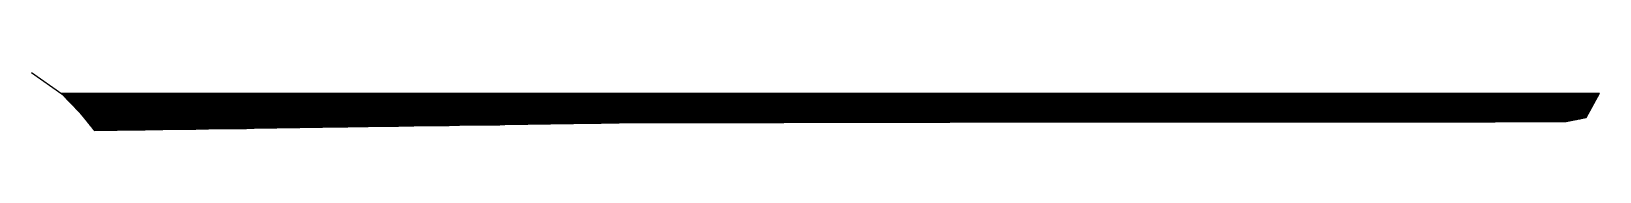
# Model space of a CAD drawing. Header units: inches. Extents: x 0 to 209, y 0 to 8.
import ezdxf

# ---------------------------------------------------------------- set-up
doc = ezdxf.new("R2010")
doc.units = ezdxf.units.IN
doc.header["$MEASUREMENT"] = 0
doc.layers.add('Contour', color=7, linetype='Continuous')
doc.layers.add('WSZ', color=80, linetype='Continuous')

msp = doc.modelspace()

# ---------------------------------------------------------------- linework, layer by layer
at = {"layer": 'Contour'}
msp.add_lwpolyline([(0, 7.8), (4.04, 4.94), (6.46, 2.44), (7.29, 1.39), (8.39, 0), (81.31, 1.08), (204.49, 1.21), (207.12, 1.77), (208.93, 5)], dxfattribs=at)
at = {"layer": 'WSZ'}
for p, q in [((3.96, 5), (208.93, 5)), ((4.08, 4.9), (208.88, 4.9)), ((4.18, 4.8), (208.82, 4.8)), ((4.27, 4.7), (208.77, 4.7)), ((4.37, 4.6), (208.71, 4.6)), ((4.47, 4.5), (208.65, 4.5)), ((4.56, 4.4), (208.6, 4.4)), ((4.66, 4.3), (208.54, 4.3)), ((4.76, 4.2), (208.49, 4.2)), ((4.85, 4.1), (208.43, 4.1)), ((4.95, 4), (208.37, 4)), ((5.05, 3.9), (208.32, 3.9)), ((5.14, 3.8), (208.26, 3.8)), ((5.24, 3.7), (208.2, 3.7)), ((5.34, 3.6), (208.15, 3.6)), ((5.43, 3.5), (208.09, 3.5)), ((5.53, 3.4), (208.04, 3.4)), ((5.63, 3.3), (207.98, 3.3)), ((5.72, 3.2), (207.92, 3.2)), ((5.82, 3.1), (207.87, 3.1)), ((5.92, 3), (207.81, 3)), ((6.01, 2.9), (207.75, 2.9)), ((6.11, 2.8), (207.7, 2.8)), ((6.21, 2.7), (207.64, 2.7)), ((6.31, 2.6), (207.59, 2.6)), ((6.4, 2.5), (207.53, 2.5)), ((6.49, 2.4), (207.47, 2.4)), ((6.57, 2.3), (207.42, 2.3)), ((6.65, 2.2), (207.36, 2.2)), ((6.73, 2.1), (207.31, 2.1)), ((6.81, 2), (207.25, 2)), ((6.89, 1.9), (207.19, 1.9)), ((6.97, 1.8), (207.14, 1.8)), ((7.04, 1.7), (206.79, 1.7)), ((7.12, 1.6), (206.32, 1.6)), ((7.2, 1.5), (205.85, 1.5)), ((7.28, 1.4), (205.38, 1.4)), ((7.36, 1.3), (204.91, 1.3)), ((7.44, 1.2), (195.01, 1.2)), ((7.52, 1.1), (100.26, 1.1)), ((7.6, 1), (75.91, 1)), ((7.68, 0.9), (69.16, 0.9)), ((7.76, 0.8), (62.4, 0.8)), ((7.84, 0.7), (55.65, 0.7)), ((7.92, 0.6), (48.9, 0.6)), ((7.99, 0.5), (42.15, 0.5)), ((8.07, 0.4), (35.4, 0.4)), ((8.15, 0.3), (28.65, 0.3)), ((8.23, 0.2), (21.89, 0.2)), ((8.31, 0.1), (15.14, 0.1))]:
    msp.add_line(p, q, dxfattribs=at)

doc.saveas('drawing.dxf')
